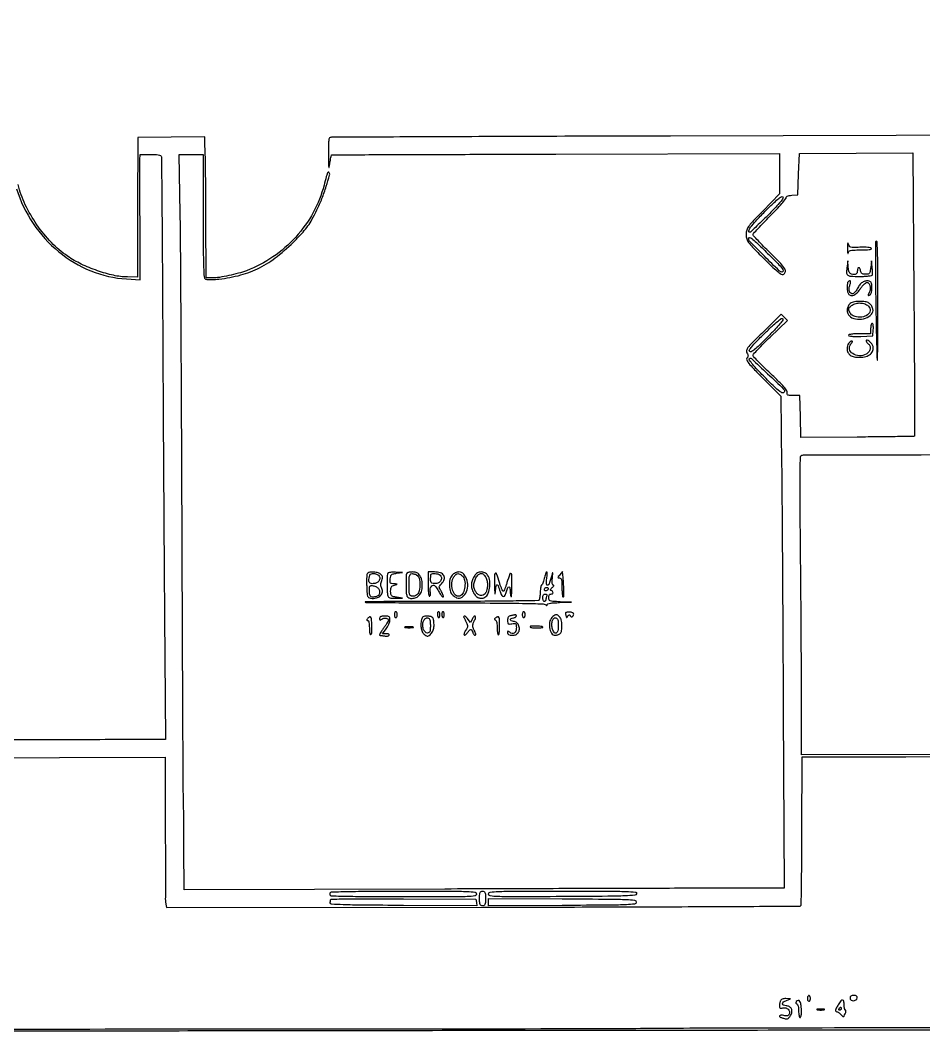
# Model space of a CAD drawing. Extents: x 169 to 2908, y 294 to 2057.
# Drawn here: x 664 to 1278, y 294 to 989 of the extents above; entities that cross this region are included whole.
import ezdxf

# ---------------------------------------------------------------- set-up
doc = ezdxf.new("R2010")
doc.units = 0

msp = doc.modelspace()

# ---------------------------------------------------------------- linework, layer by layer
for points in [[(2071.506825, 305.439341, -0.000001), (1934.444724, 305.133768, -0.000138)], [(1604.5, 304.569288, 0.000077), (1422.017777, 304.296099, 0.000111), (1260.2875, 303.993235, 0.000059), (1123.297317, 303.690321, 0.001731), (1088.5, 303.488821, -0.002112), (1038.744617, 303.238644, -0.000023), (700.1838, 302.982319, -0.000004), (342.98374, 302.731113, -0.013624)], [(1988.905222, 490.963323, 0.000012), (1874.026711, 490.794518, 0.000021), (1738.015911, 490.58562, 0.000015), (1585.25, 490.339917), (1195, 489.700542), (1194.983701, 526.100271, 0.001103), (1194.93485, 544.503369, 0.000386), (1194.785781, 570.966978, 0.000383), (1194.576977, 600.083506, 0.000448), (1194.332818, 627.723486, -0.000646), (1194.027938, 663.861437, -0.004702), (1194.067155, 681.210191, -0.0029), (1194.260479, 692.278592, -0.316318), (1195.099117, 693.41447, -0.080172), (1196.280534, 693.607664, -0.000004), (1324.530678, 693.874949, -0.000166), (1465.990594, 694.12187, -0.0001)], [(661.07044, 874.507367, 0.072934), (672.278616, 851.016422, 0.073506), (689.73516, 831.803663, 0.07508), (711.638184, 818.774532, 0.081556), (735.796805, 813.270678), (745.093609, 812.700567), (744.997262, 851.600284, -0.000141), (744.963944, 866.777044, -0.000204), (744.943771, 880.174771, -0.000102), (744.933593, 891.55586, -0.003475), (744.950458, 894.25), (745, 898), (752.031385, 898, -0.011245), (755.19457, 897.928849, -0.030486), (757.424631, 897.691723, -0.041517), (758.905243, 897.313862, -0.238418), (759.451829, 896.75, -0.073423), (759.614275, 895.711457, -0.000037), (759.897713, 862.379688, -0.000516), (760.17206, 825.298762, -0.000314), (760.423395, 781.5, 0.000163), (760.693938, 731.732097, 0.000119), (761.026019, 676.385937, 0.00012), (761.36608, 623.888076, 0.000264), (761.656892, 583.75), (762.307882, 500), (758.403941, 500.015245, 0.001272), (755.26906, 500.019512, 0.000002), (695.034671, 499.948095, 0.000015), (627.548925, 499.865837, 0.000009), (548.160895, 499.765245)], [(1618.627097, 1718.007453, 0.000004), (1564.009911, 1717.847718, 0.000021)], [(1474.488253, 488.488147, -0.000004), (1562.111462, 488.759446, -0.000246)], [(1336, 911.138941), (1105.75, 910.490676, 0.000157), (1017.375176, 910.21408, 0.00026), (942.76875, 909.918329, 0.000009), (875.297287, 909.614526, 0.074582), (874.25, 909.45259, 0.271585), (873.645251, 908.787774, 0.027747), (873.309286, 906.598362, 0.021071), (873.122704, 903.187311, 0.005718), (873.116903, 897.781385, 0.001128), (873.205181, 890.786085, 0.039418), (873.358419, 889.154956, 0.825731), (873.610512, 889.150453, 0.010954), (874.135313, 891.935076, -0.003366), (874.49828, 894.035653, -0.005207), (874.842875, 895.844473, -0.00184), (875.160919, 897.394739, -0.145865), (875.278091, 897.611424, -0.197946), (875.517606, 897.711157, -0.000003), (920.169124, 897.876895, -0.000247), (969.366641, 898.034904, -0.000148), (1027.759822, 898.176348), (1180.000281, 898.5), (1180.00014, 884.777173), (1180, 871.054347), (1168.666667, 859.476706, 0.00332), (1161.527131, 852.085731, 0.036003), (1158.89062, 848.887885, 0.087252), (1157.729924, 846.444289, 0.067448), (1157.333333, 843.517669, 0.068596), (1157.738075, 840.58137, 0.089331), (1158.921469, 838.144914, 0.035952), (1161.62121, 834.953993, 0.003156), (1169.074438, 827.425756, 0.005272), (1174.636012, 821.994442, 0.017502), (1178.452254, 818.592912, 0.019355), (1181.194276, 816.489758, 0.250554), (1182.430453, 816.334939, 0.227924), (1183.905467, 817.898714, 0.216082), (1183.647819, 820.079201, 0.056856), (1180.835225, 823.72703, 0.006633), (1173.55669, 831.030568, -0.004606), (1169.127249, 835.439332, -0.007143), (1165.394778, 839.333183, -0.002801), (1162.279289, 842.715522, -0.186817), (1162, 843.436928, -0.184372), (1162.27655, 844.16141, -0.002741), (1165.378242, 847.594133, -0.007029), (1169.092538, 851.546769, -0.004534), (1173.500398, 856.025283, 0.006695), (1177.876402, 860.510037, 0.010603), (1181.490973, 864.480353, 0.004816), (1184.416615, 867.90004, 0.27049), (1184.552863, 868.695066, -0.281849), (1184.655306, 869.225357, -0.112971), (1185.288087, 869.663423, -0.05743), (1186.495897, 869.992251, -0.019642), (1188.302465, 870.195066), (1192.5, 870.5), (1193, 884.5), (1193.5, 898.5), (1232.096951, 898.761601), (1270.693903, 899.023203), (1271.422696, 802.920679, -0.000396), (1271.673126, 766.042557, -0.000657), (1271.818861, 734.929727, -0.000024), (1271.912241, 706.81312, -0.199763), (1271.747931, 706.414597, -0.194351), (1271.354527, 706.247582, -0.000148), (1260.176401, 706.054526, -0.001604), (1247.682743, 705.882527, -0.000977), (1232.922186, 705.75552), (1194.5, 705.5), (1194.222543, 719.75), (1193.945087, 734), (1189.355912, 734, -0.01099), (1186.757784, 734.057113, -0.096885), (1185.646591, 734.325657, -0.249128), (1185.213123, 734.893272, -0.1053), (1185.258524, 735.880596, 0.219882), (1185.008184, 737.279367, 0.02663), (1183.034092, 739.80612, 0.019597), (1179.637809, 743.410678, 0.005049), (1173.875155, 748.952343, -0.00486), (1169.322816, 753.326792, -0.007514), (1165.484604, 757.202205, -0.003069), (1162.290718, 760.566572, -0.187791), (1161.987327, 761.321747, -0.190085), (1162.277132, 762.080311, -0.003124), (1165.414648, 765.469431, -0.007616), (1169.190002, 769.375779, -0.004924), (1173.672597, 773.786953), (1185.370539, 785.073906), (1183.249299, 787.195145), (1181.12806, 789.316385), (1168.81403, 777.204621, 0.002759), (1161.312502, 769.74443, 0.031137), (1158.546728, 766.593478, 0.098614), (1157.568148, 764.62598, 0.207022), (1157.807411, 762.968068, -0.032957), (1158.410274, 761.826055, -0.099991), (1158.601479, 760.973024, -0.120129), (1158.431469, 760.205294, -0.058989), (1157.883855, 759.360054, 0.298661), (1157.73816, 758.067778, 0.051214), (1159.139625, 755.883819, 0.023909), (1162.219286, 752.377252, 0.00359), (1168.7791, 745.688414), (1180.905313, 733.5), (1181.450268, 686.5, -0.001019), (1181.695605, 660.827675, -0.000241), (1181.997074, 617.982813, -0.000248), (1182.295431, 568.734768, -0.000244), (1182.546478, 519.25), (1183.097734, 399), (1156.298867, 398.995467, 0.000643), (1138.357716, 398.969349, 0.00004), (1085.30498, 398.819605, 0.000059), (1022.095905, 398.628622, 0.000044), (952.25, 398.403153), (775, 397.815373), (774.877455, 426.157687, 0.00068), (774.812232, 437.631939, 0.000764), (774.717598, 448.67132, 0.0007), (774.60953, 458.068975, 0.004113), (774.505347, 463, -0.006067), (774.392858, 469.53246, -0.000052), (774.142369, 519.821875, -0.000183), (773.8818, 577.57758, -0.000118), (773.620127, 644.5, 0.000257), (773.330349, 713.689359, 0.000312), (772.985079, 778.504688, 0.000262), (772.631872, 833.039643, 0.002185), (772.350887, 857.75), (771.717304, 898), (779.858652, 898), (788, 898), (788, 856.04969, 0.000982), (788.046942, 832.15627, 0.007948), (788.264217, 821.197605, 0.009493), (788.621737, 814.668771, 0.251856), (789.529653, 813.243343, 0.11339), (790.528579, 812.951345, 0.013535), (792.845796, 812.87832, 0.015582), (795.644112, 812.953125, 0.012213), (798.670627, 813.202805, 0.039537), (813.483822, 815.98673, 0.05144), (826.357418, 820.944282, 0.049158), (838.383087, 828.62892, 0.031994), (850.666818, 839.640014, 0.010092), (855.898221, 845.190363, 0.029109), (859.210677, 849.3081, 0.029856), (861.976875, 853.724726, 0.011076), (865.34991, 860.240305, 0.020034), (868.748773, 867.944574, 0.017363), (871.700245, 876.269744, 0.009611), (873.963625, 883.945245, 0.269487), (873.450366, 885.882968, 0.418136), (872.914189, 885.879382, 0.105164), (872.396009, 885.057383, 0.023655), (871.703681, 882.862938, 0.001906), (870.17852, 877, -0.063094), (862.837718, 858.443785, -0.058579), (850.952733, 841.787329, -0.058239), (835.453511, 828.257202, -0.0609), (817.474356, 818.904521, -0.022761), (811.900697, 817.103696, -0.014898), (805.336239, 815.516731, -0.014891), (798.996559, 814.378639, -0.035956), (794.25, 814.017364), (790, 814), (789.828956, 854.25, 0.000415), (789.749854, 869.821656, 0.000643), (789.653111, 883.264063, 0.000185), (789.549545, 894.961651, 0.021052), (789.470525, 896.5, -0.010597), (789.389274, 897.622978, -0.002179), (789.296597, 899.607078, -0.002292), (789.209521, 901.913533, -0.002154), (789.141569, 904.268774), (789, 910.037549), (766.25, 909.768774), (743.5, 909.5), (743.394404, 862), (743.288808, 814.5), (736.394404, 814.624707, -0.050486), (727.015794, 815.745804, -0.028771), (716.024721, 818.875264, -0.028226), (705.068053, 823.39636, -0.037569), (695.738476, 828.773968, -0.051775), (684.761294, 838.047129, -0.04017), (674.852309, 850.161443, -0.040008), (666.965095, 863.768234, -0.049977), (662.02284, 877.5, -0.008281)], [(1984.413359, 489.705422, 0.000005), (2072.00811, 490.006244, 0.198017)], [(325.530611, 1082.5, 0.000045), (327.318343, 762.605952, 0.000293)], [(1116.514283, 1208, 0.00006), (1115.815024, 1385.383117, 0.000198)], [(798.451434, 1071.208272, 0.000023), (798.670551, 1051.450424, 0.127334)], [(799.054896, 1050.925535, 0.000026), (823.827047, 1050.995858, 0.000753)], [(1283.789579, 776.859406, -0.000046), (1283.70612, 805.774206, -0.000048), (1283.629343, 834.239951, -0.000046), (1283.567708, 858.818666, -0.000216)], [(526.683519, 301.662909, -0.000022), (690.446875, 301.949397, -0.000114), (876.07368, 302.223723, -0.000072), (1093, 302.463755, 0.00007), (1323.560409, 302.718142, 0.000073), (1551.178408, 303.034354, 0.00007)], [(546.025546, 487.348876), (762, 487.99447), (762.178281, 441.247235, -0.000269), (762.237453, 423.184403, -0.000421), (762.266917, 407.6445, -0.000106), (762.278377, 394.052444, -0.016), (762.229668, 392.5, 0.023998), (762.215337, 391.568001, 0.012497), (762.282274, 390.407246, 0.012399), (762.410627, 389.216664, 0.018482), (762.586943, 388.184243), (763.071112, 385.868485), (978.566416, 386.079666, 0.000361), (1061.233284, 386.220388, 0.0006), (1130.910874, 386.472974, 0.000017), (1193.964393, 386.779402, 0.258627), (1194.575422, 387.122036, 0.135505), (1194.787308, 387.847389, 0.000185), (1194.998572, 402.449706, 0.001549), (1195.178809, 418.835405, 0.000952), (1195.294563, 438.134138), (1195.5, 488.315051), (1266, 488.407525), (1336.5, 488.5)]]:
    msp.add_lwpolyline(points, format="xyb")
for points in [[(1171.958416, 856.501784, -0.003108), (1167.519014, 852.092789, -0.004931), (1163.657009, 848.378649, -0.001368), (1160.266988, 845.199646, -0.189871), (1159.7602, 845, -0.507665), (1159.063319, 845.953237, -0.080839), (1160.301462, 848.393263, -0.030439), (1163.809729, 852.628768, -0.007534), (1170.07409, 859.119045, -0.00495), (1175.490917, 864.45782, -0.020284), (1178.935358, 867.525947, -0.02768), (1181.267963, 869.233018, -0.35425), (1182.272306, 869.127694, -0.355412), (1182.376455, 868.114404, -0.026106), (1180.602675, 865.695629, -0.019628), (1177.444989, 862.125722, -0.004792)], [(1171.922023, 830.681422, -0.003805), (1178.868297, 823.793754, -0.030489), (1181.841795, 820.410766, -0.14457), (1182.480537, 818.778278, -0.439575), (1181.76633, 818, -0.196733), (1179.791357, 818.808373, -0.002371), (1169.751599, 828.775188, -0.002376), (1159.808152, 838.835604, -0.196159), (1159, 840.816279, -0.450069), (1159.679234, 841.418017, -0.136909), (1161.122804, 840.819606, -0.024931), (1164.288625, 838.071119, -0.002187)], [(1226.235862, 834, 0.007209), (1226.277626, 832.016647, 0.027034), (1226.388944, 830.776563, 0.346714), (1226.54443, 830.628861, 0.385781), (1226.705733, 830.75, -0.115629), (1227.263711, 831.997747, -0.16626), (1228.260648, 832.666034, -0.059789), (1230.22195, 832.945625, -0.005541), (1235.128568, 833, 0.008068), (1238.711969, 833.057828, 0.028448), (1241.005811, 833.262875, 0.053536), (1242.287645, 833.594285, 0.472124), (1242.452304, 834.077174, 0.209291), (1241.815101, 834.51742, 0.023885), (1240.045037, 834.774461, 0.023435), (1237.664548, 834.892591, 0.012155), (1234.688099, 834.828329, -0.006157), (1230.197473, 834.677467, -0.073422), (1228.477738, 834.894105, -0.18101), (1227.543039, 835.575656, -0.077983), (1226.894492, 837.001155, 0.092943), (1226.606086, 837.588164, 0.642214), (1226.378729, 837.538991, 0.049641), (1226.249255, 836.435856, 0.006068)], [(1245.463171, 798.797917, 0.001066), (1245.729587, 783.3507, 0.001746), (1246.028804, 770.268724, 0.000177), (1246.341045, 758.583109, 0.191887), (1246.535416, 758.13125, 0.663737), (1246.72582, 758.208749, 0.000188), (1246.863529, 769.748971, 0.001818), (1246.966665, 782.77124, 0.001071), (1247, 798.333333, 0.00153), (1246.94292, 816.984732, 0.00506), (1246.743408, 829.268337, 0.001637), (1246.470494, 838.474835, 0.404607), (1245.927755, 839, 0.408764), (1245.38687, 838.469105, 0.001771), (1245.251716, 829.518337, 0.005172), (1245.237095, 817.44413, 0.001495)], [(1225.977911, 822, 0.028576), (1225.598417, 817.700304, 0.232421), (1226.391224, 815.952459, 0.160928), (1228.463976, 815.150643, 0.012497), (1234.489991, 815, 0.010307), (1237.911171, 815.070534, 0.020062), (1240.632746, 815.292415, 0.017268), (1242.676427, 815.613838, 0.270984), (1243.187214, 816.061642, 0.075787), (1243.298398, 816.707543, 0.011078), (1243.294433, 818.041757, 0.012309), (1243.215353, 819.63022, 0.01028), (1243.055275, 821.311642), (1242.569455, 825.5), (1242.034727, 821, -0.014431), (1241.632257, 818.284375, -0.123076), (1241.133189, 817.169561, -0.186249), (1240.257016, 816.648297, -0.042127), (1238.5, 816.5, -0.034859), (1236.983449, 816.605859, -0.114571), (1236.052922, 816.964129, -0.142929), (1235.492064, 817.642036, -0.066642), (1235.180449, 818.75, 0.066903), (1234.730189, 820.347748, 0.261134), (1233.943659, 820.947716, 0.359086), (1233.245361, 820.520826, 0.083341), (1233, 819.059017, -0.086854), (1232.732877, 817.532843, -0.163235), (1231.963904, 816.562549, -0.151055), (1230.715518, 816.207385, -0.071286), (1229.04611, 816.485365, -0.107491), (1228.121102, 817.016822, -0.099984), (1227.471515, 817.896902, -0.067339), (1227.047463, 819.25781, -0.023467), (1226.79986, 821.299913), (1226.489602, 825.5)], [(1226.666667, 811.333333, 0.169933), (1226.161306, 810.283806, 0.026106), (1226.020572, 807.937073, 0.030011), (1226.1507, 805.451535, 0.06361), (1226.606989, 803.581787, 0.201118), (1227.9596, 802.168171, 0.183917), (1229.981362, 802.073606, 0.110256), (1232.40742, 803.516845, 0.055833), (1234.717256, 806.242728, -0.021804), (1235.931503, 807.89067, -0.025709), (1237.22345, 809.334246, -0.025907), (1238.420213, 810.421657, -0.124514), (1239.247625, 810.809172, -0.260958), (1240.62166, 810.353408, -0.123258), (1241.53766, 808.655397, -0.091373), (1241.699424, 806.251536, -0.094366), (1240.987926, 803.977439, 0.011974), (1240.393981, 802.800759, 0.134981), (1240.303719, 802.290746, 0.402257), (1240.529795, 802.095355, 0.066552), (1241.152894, 802.212019, 0.258357), (1242.376484, 803.532995, 0.049712), (1242.855722, 806.881703, 0.049805), (1242.664649, 810.246565, 0.268201), (1241.555709, 811.616996, 0.11028), (1239.260865, 811.95617, 0.104152), (1236.987146, 811.301143, 0.091582), (1234.946084, 809.681777, 0.065829), (1233.333236, 807.251839, -0.02993), (1232.509034, 805.793282, -0.034292), (1231.549548, 804.51196, -0.03665), (1230.598814, 803.559655, -0.133446), (1229.835438, 803.19313, -0.220436), (1228.494217, 803.537922, -0.148286), (1227.598742, 804.872994, -0.099236), (1227.389515, 806.988937, -0.06611), (1227.949783, 809.367918, 0.041104), (1228.404925, 810.943838, 0.196827), (1228.232075, 811.844112, 0.377197), (1227.623348, 812.013258, 0.083956)], [(1227.654988, 796.171259, 0.10039), (1226.389667, 794.038458, 0.10062), (1226.0567, 791.582987, 0.105037), (1226.70767, 789.276598, 0.119409), (1228.222506, 787.556704, 0.137786), (1232.94871, 785.899928, 0.099903), (1238.503069, 786.659035, 0.121701), (1242.580578, 789.314113, 0.252031), (1243.520588, 792.881828, 0.083349), (1242.494524, 795.292086, 0.122516), (1240.830539, 796.867922, 0.094081), (1238.273728, 797.734478, 0.034804), (1234.463858, 798, 0.019857), (1231.963741, 797.900669, 0.045775), (1230.111612, 797.581014, 0.06134), (1228.719729, 797.017127, 0.082131)], [(1239.834392, 795.403443, -0.203841), (1241.57939, 792.605302, -0.23144), (1240.654123, 789.608123, -0.148873), (1237.071434, 787.552436, -0.10306), (1232.368923, 787.458612, -0.041241), (1230.747088, 787.903771, -0.064191), (1229.461974, 788.570405, -0.070615), (1228.474478, 789.486167, -0.063723), (1227.739943, 790.671419, -0.035032), (1227.187521, 792.150301, -0.136335), (1227.171595, 793.118027, -0.129377), (1227.658009, 793.983823, -0.030246), (1228.896745, 795.117473, -0.092786), (1231.315187, 796.424938, -0.071228), (1234.28188, 796.929171, -0.07075), (1237.291303, 796.581171, -0.088888)], [(1172.066667, 773.933333, -0.004406), (1166.318042, 768.231149, -0.022626), (1162.964524, 765.246377, -0.039408), (1160.798689, 763.754243, -0.340752), (1159.709968, 763.899164, -0.340269), (1159.572202, 764.989562, -0.039306), (1161.077886, 767.149142, -0.02262), (1164.081109, 770.487117, -0.004416), (1169.809134, 776.199999, -0.005406), (1175.061232, 781.236345, -0.017896), (1178.669356, 784.38709, -0.01892), (1181.239238, 786.317333, -0.362698), (1182.165832, 786.234168, -0.364193), (1182.246362, 785.309527, -0.018946), (1180.303243, 782.751024, -0.017903), (1177.132996, 779.159864, -0.005403)], [(1242, 779.5), (1242, 776), (1234.5, 776, 0.01106), (1231.425291, 775.931977, 0.023406), (1229.052118, 775.715319, 0.022888), (1227.348632, 775.39897, 0.348517), (1227, 774.959558, 0.361389), (1227.369162, 774.515508, 0.023254), (1229.162542, 774.267975, 0.022388), (1231.737506, 774.149722, 0.009079), (1235.25, 774.209558), (1243.5, 774.5), (1243.807498, 778.75, 0.02062), (1243.860701, 780.466103, 0.041131), (1243.735355, 781.817964, 0.056128), (1243.46685, 782.728327, 0.301641), (1243.057498, 783, 0.26963), (1242.65021, 782.763147, 0.056036), (1242.31064, 781.971875, 0.044784), (1242.076792, 780.841006, 0.028609)], [(1239, 771.157628, 0.117408), (1239.104343, 770.719394, 0.036578), (1239.454801, 770.135556, 0.034293), (1239.955745, 769.518983, 0.031815), (1240.548257, 768.95995, -0.140849), (1241.612196, 767.39882, -0.13825), (1241.695085, 765.498844, -0.11902), (1240.743356, 763.616312, -0.089182), (1238.942151, 762.136079, -0.138189), (1234.324734, 761.028798, -0.136284), (1229.780629, 762.48529, -0.194498), (1227.609175, 765.621992, -0.243892), (1228.496324, 768.995938, 0.024805), (1229.126797, 769.766149, 0.057956), (1229.496687, 770.411307, 0.132888), (1229.554989, 770.823318, 0.378442), (1229.354988, 771, 0.155216), (1228.108806, 770.603595, 0.092258), (1227.013506, 769.475955, 0.078412), (1226.258528, 767.831287, 0.068569), (1226, 765.954988, 0.108516), (1226.569235, 763.363066, 0.134741), (1228.154189, 761.482267, 0.10394), (1230.841165, 760.360302, 0.047138), (1234.654427, 760, 0.065449), (1238.744732, 760.537716, 0.107959), (1241.829824, 762.13018, 0.138488), (1243.49122, 764.538024, 0.144661), (1243.610496, 767.415772, 0.102838), (1242.751271, 769.190602, 0.058368), (1241.078856, 770.906998, 0.105722), (1239.632558, 771.643687, 0.492725)], [(1183.283822, 736.297245, -0.393977), (1182.169663, 735.753839, -0.091482), (1180.142109, 736.807554, -0.028389), (1176.523411, 739.97181, -0.003549), (1169.124719, 747.325688, -0.007376), (1165.020241, 751.587572, -0.013924), (1161.858966, 755.163066, -0.008393), (1159.488241, 758.098583, -0.313765), (1159.444008, 758.909402, -0.471975), (1160.939571, 759.112947, -0.003072), (1171.95097, 748.796379, -0.003213), (1182.835222, 738.338954, -0.299877)], [(1019.895683, 609.5, -0.012335), (1019.415752, 607.774902, -0.019323), (1018.909982, 606.320425, -0.014165), (1018.428879, 605.187635, -0.291083), (1018.131285, 604.995062, 0.338925), (1017.870297, 604.791934, 0.015934), (1017.606542, 603.634264, 0.020749), (1017.379891, 602.141186, 0.012775), (1017.231411, 600.369494, -0.00972), (1017.089036, 598.53614, -0.012309), (1016.88297, 596.849309, -0.010404), (1016.647899, 595.454662, -0.091702), (1016.422394, 594.874431, -0.255758), (1015.78854, 594.5145, -0.00025), (998.736783, 594.255984, -0.00229), (979.552987, 594.062628, -0.001375), (956.774316, 594, 0.000758), (934.141956, 593.965676, 0.001281), (915.170001, 593.859538, 0.000093), (898.225183, 593.718171, 0.665099), (898.144836, 593.521831, 0.196497), (898.613478, 593.325155, 0.000085), (916.222247, 593.164437, 0.001221), (935.824085, 593.036734, 0.000741), (959.013489, 592.976641, -0.001064), (986.537125, 592.887523, -0.003295), (1005.1166, 592.665367, -0.001049), (1019.254541, 592.373446, -0.169079), (1020.701987, 591.832366, 0.025818), (1021.321423, 591.37011, 0.157348), (1021.700831, 591.262102, 0.308968), (1021.923023, 591.425515, 0.084535), (1022, 591.877555, -0.337837), (1022.385944, 592.38356, -0.027134), (1024.13233, 592.761903, -0.024184), (1026.696279, 593.046982, -0.009497), (1030.25, 593.201244), (1038.5, 593.402488), (1030.75, 593.743308, -0.005196), (1025.828589, 594.011008, -0.070572), (1024.072928, 594.377227, -0.210367), (1023.282371, 595.130485, -0.099039), (1023, 596.542064, -0.048699), (1023.099595, 597.562191, -0.088553), (1023.402567, 598.340344, -0.117486), (1023.883018, 598.824232, -0.139663), (1024.5, 599, 0.121377), (1025.513269, 599.249653, 0.250511), (1025.958653, 599.905257, 0.220763), (1025.682647, 600.714371, 0.103599), (1024.75, 601.353845, -0.133491), (1024.317047, 601.689852, -0.246232), (1024.24679, 602.118279, -0.117603), (1024.594055, 602.679067, -0.026098), (1025.44113, 603.437179, 0.027624), (1026.109629, 604.039153, 0.081464), (1026.467778, 604.540921, 0.242818), (1026.461882, 604.849972, 0.275495), (1026.21026, 605, -0.279656), (1025.72092, 605.296914, -0.083286), (1025.439503, 606.163938, -0.046247), (1025.359386, 607.612978, -0.015122), (1025.50372, 609.75, 0.000725), (1025.825278, 613.081263, 0.140537), (1025.763769, 613.410913, 0.672944), (1025.635272, 613.400924, 0.001622), (1024.878622, 611, 0.000627), (1024.43451, 609.568356, 0.000662), (1024.001889, 608.160938, 0.000632), (1023.632036, 606.946541, 0.003), (1023.425417, 606.25, -0.069806), (1023.211037, 605.772194, -0.068057), (1022.871948, 605.367188, -0.073387), (1022.464582, 605.093643, -0.111667), (1022.050515, 605, -0.324637), (1021.665811, 605.279204, -0.056943), (1021.475949, 606.209049, -0.039065), (1021.462408, 607.62474, -0.016924), (1021.655054, 609.5, 0.012744), (1021.846908, 611.22554, 0.021577), (1021.908092, 612.678125, 0.017527), (1021.867659, 613.797602, 0.393524), (1021.650322, 614, 0.293935), (1021.356949, 613.811224, 0.01387), (1020.878517, 612.678125, 0.019112), (1020.374906, 611.224769, 0.012169)], [(899.421649, 612.656415, 0.078282), (899.23321, 611.773024, 0.007235), (899.144753, 609.531874, 0.009185), (899.126964, 606.841003, 0.007079), (899.203033, 603.906415, 0.006403), (899.442248, 599.386973, 0.06611), (899.808112, 597.560686, 0.172732), (900.535841, 596.64558, 0.104443), (901.851713, 596.16712, 0.090253), (905.75419, 596.320976, 0.14274), (908.667165, 597.923659, 0.177352), (909.881184, 600.548624, 0.149178), (909.226791, 603.559231, -0.079565), (908.888375, 604.482284, -0.056781), (908.80117, 605.58142, -0.048784), (908.967062, 606.83321, -0.032931), (909.386301, 608.212471, 0.0252), (909.919238, 609.873139, 0.112319), (909.956295, 610.889498, 0.140722), (909.548327, 611.698915, 0.048275), (908.558608, 612.580803, 0.101102), (906.326656, 613.604024, 0.05507), (903.321092, 613.961263, 0.056904), (900.600728, 613.673444, 0.25143)], [(906.418213, 612.393011, -0.188456), (907.735101, 611.193109, -0.154014), (908.028904, 609.296381, -0.140565), (907.177114, 607.445187, -0.154806), (905.502236, 606.411205, -0.047443), (902.991982, 606.029017, -0.174974), (901.478638, 606.480891, -0.205529), (900.74875, 607.73011, -0.067375), (900.773097, 609.907372, -0.07797), (901.363856, 611.808017, -0.176562), (902.435501, 612.835359, -0.147074), (904.071414, 613.037131, -0.049308)], [(913.610322, 613.178505, 0.134091), (913.171124, 611.690346, 0.005191), (913.113214, 605.904342, 0.007982), (913.204863, 600.294453, 0.064051), (913.616073, 597.75, 0.12777), (914.124592, 596.906099, 0.119176), (914.992091, 596.389528, 0.066322), (916.424561, 596.14747, 0.016312), (918.817388, 596.141905), (923.5, 596.283811), (919.5, 596.891905, -0.019022), (917.088494, 597.352953, -0.14252), (916.083445, 597.915241, -0.167204), (915.618984, 598.886051, -0.028732), (915.5, 600.954915, -0.029237), (915.607085, 602.784703, -0.106713), (915.981222, 603.878656, -0.133243), (916.720738, 604.586779, -0.056933), (918, 605.105235, 0.001511), (919.772235, 605.603978, 0.443241), (919.832438, 605.725794, 0.297116), (919.693559, 605.824471, 0.00118), (917.686642, 605.90032, -0.033543), (916.085366, 606.06499, -0.192347), (915.371675, 606.502154, -0.163115), (915.0903, 607.357611, -0.022631), (915.186642, 609.25, -0.036681), (915.504907, 611.110218, -0.150694), (916.087949, 612.078666, -0.123908), (917.183864, 612.653652, -0.021442), (919.5, 613.108095), (923.5, 613.716189), (918.809017, 613.858095, 0.016615), (916.975126, 613.85262, 0.023448), (915.34687, 613.717001, 0.020975), (914.05442, 613.492575, 0.203582)], [(926.666667, 613.333333, 0.192075), (926.107601, 612.03236, 0.005638), (926.015942, 605.948495, 0.009178), (926.10143, 600.080088, 0.083565), (926.606989, 597.581787, 0.220921), (927.880778, 596.347792, 0.102148), (930.219222, 596.039489, 0.085927), (932.864437, 596.697869, 0.101699), (934.961045, 598.188561, 0.120205), (936.419506, 600.791284, 0.060008), (936.993335, 604.546723, 0.058815), (936.657512, 608.453803, 0.09448), (935.38499, 611.535183, 0.05302), (934.452673, 612.674097, 0.076973), (933.401209, 613.433078, 0.073687), (932.134102, 613.859291, 0.044372), (930.551657, 614, 0.019069), (929.270604, 613.951126, 0.023424), (928.082882, 613.804167, 0.022803), (927.115763, 613.592422, 0.13182)], [(932.369844, 612.411572, -0.228622), (934.782717, 609.846687, -0.086476), (935.45164, 604.840293, -0.087188), (934.38749, 599.935092, -0.236109), (931.783709, 597.65369, -0.086099), (929.761458, 597.483414, -0.255708), (928.642722, 598.229977, -0.108966), (928.111696, 600.190028, -0.011875), (928, 604.89235, -0.012281), (928.128351, 610.117344, -0.119902), (928.750819, 612.220267, -0.282048), (930.033079, 612.911696, -0.077939)], [(941, 605.440983, 0.007834), (941.058719, 601.693761, 0.02485), (941.261611, 599.195259, 0.03912), (941.578223, 597.701882, 0.494594), (942.040677, 597.52514, 0.132015), (942.396514, 597.903516, 0.074464), (942.610171, 598.500778, 0.065701), (942.655816, 599.216651, 0.06002), (942.518002, 599.94328, -0.084323), (942.275066, 601.678711, -0.09003), (942.630164, 603.355057, -0.109343), (943.466079, 604.560954, -0.188909), (944.586665, 605, -0.182864), (945.245492, 604.750712, -0.035241), (946.155566, 603.825, -0.033338), (947.11812, 602.531581, -0.02535), (948, 601, 0.01995), (948.860261, 599.467961, 0.027695), (949.758003, 598.175, 0.026951), (950.583261, 597.22678, 0.202901), (951.1191, 597, 0.414462), (951.37858, 597.2597, 0.069016), (951.270472, 598.034356, 0.042652), (950.840886, 599.1697, 0.02152), (950.119987, 600.521211, -0.010464), (948.817589, 602.838062, -0.118863), (948.554901, 603.847552, -0.173968), (948.843888, 604.700894, -0.028602), (950.021211, 606.021211, 0.106519), (951.909353, 608.946587, 0.227621), (951.682022, 611.562245, 0.186663), (949.363517, 613.389331, 0.074721), (945.3, 614), (941, 614)], [(948.418213, 612.393011, -0.188456), (949.735101, 611.193109, -0.154014), (950.028904, 609.296381, -0.140565), (949.177114, 607.445187, -0.154806), (947.502236, 606.411205, -0.049211), (945.175292, 606.065325, -0.140363), (943.596179, 606.434543, -0.191329), (942.74257, 607.481285, -0.104131), (942.576942, 609.157112, -0.000048), (942.681213, 610.109087, -0.000053), (942.782498, 611.032089, -0.000049), (942.869267, 611.821333, -0.000265), (942.916667, 612.25, -0.318557), (943.395142, 612.787418, -0.050187), (944.881311, 612.976092, -0.046534), (946.709718, 612.853384, -0.051645)], [(957.404988, 611.893568, 0.127854), (955.817926, 608.851752, 0.068726), (955.43791, 604.609051, 0.069779), (956.214652, 600.509175, 0.148291), (958.07546, 597.908193, 0.05373), (960.396876, 596.491303, 0.134025), (962.338125, 596.149715, 0.141418), (964.116665, 596.846216, 0.062594), (965.92742, 598.634859, 0.131993), (967.799271, 603.01272, 0.099205), (967.503829, 608.265555, 0.114452), (965.315751, 612.449436, 0.218643), (961.93938, 614, 0.066795), (960.793272, 613.846205, 0.04205), (959.522773, 613.381236, 0.041598), (958.327376, 612.699919, 0.058666)], [(964.171259, 611.345012, -0.163927), (965.82978, 608.381848, -0.076722), (965.972853, 603.934917, -0.078646), (964.783917, 599.768136, -0.194776), (962.505099, 597.64033, -0.297234), (959.689442, 598.244667, -0.123008), (957.605243, 601.747409, -0.093114), (957.080012, 606.67122, -0.133685), (958.556704, 610.777494, -0.052342), (959.902644, 612.325772, -0.163912), (961.141958, 612.887669, -0.160689), (962.484912, 612.590295, -0.049789)], [(972.660204, 611.604158, 0.044679), (971.113401, 608.709372, 0.074396), (970.422942, 606.037936, 0.079236), (970.564701, 603.402366, 0.057862), (971.509361, 600.621515, 0.054823), (972.968099, 598.256084, 0.09831), (974.688268, 596.769545, 0.113993), (976.657746, 596.182524, 0.092765), (978.848243, 596.451834, 0.202236), (981.307441, 598.550326, 0.074525), (982.756016, 602.973154, 0.070445), (982.891031, 607.957873, 0.125004), (981.443296, 611.777494, 0.123435), (979.514345, 613.449476, 0.122676), (977.020235, 614.018738, 0.122168), (974.542512, 613.352008, 0.121787)], [(980.460097, 609.749745, -0.065142), (981.184475, 607.087678, -0.050978), (981.285491, 604.092269, -0.052955), (980.794115, 601.296302, -0.097609), (979.74336, 599.25, -0.13548), (978.398814, 598.264528, -0.130506), (976.718634, 598.08979, -0.114098), (974.996126, 598.784044, -0.087583), (973.556704, 600.222506, -0.073198), (972.456092, 602.416979, -0.07906), (972.072834, 604.777609, -0.07201), (972.432645, 607.319548, -0.048253), (973.52568, 610.04966, -0.084828), (975.209006, 612.280128, -0.20226), (977.117144, 612.989463, -0.201548), (978.961917, 612.118749, -0.084264)], [(986.157104, 605.45, 0.001538), (986.25919, 600.501816, 0.041007), (986.398262, 599.190645, 0.840555), (986.586713, 599.193437, 0.009997), (986.907104, 601.5, -0.010034), (987.392648, 604.993651, -0.443338), (987.94563, 605.354397, -0.249506), (988.603305, 604.747104, -0.006059), (989.963328, 600.698214, 0.043242), (991.058171, 598.096861, 0.286324), (992.222046, 597.41763, 0.280427), (993.364685, 598.160169, 0.04213), (994.379703, 600.828347, -0.022062), (995.223936, 603.347052, -0.30239), (995.973383, 603.877538, -0.383849), (996.584226, 603.358483, -0.026261), (996.783857, 600.897296, 0.01628), (996.858916, 599.66796, 0.020625), (997.011824, 598.540348, 0.019143), (997.211226, 597.624188, 0.133996), (997.436037, 597.23063, 0.634322), (997.660814, 597.311447, 0.006819), (997.834336, 599.436914, 0.010981), (997.959825, 602.171352, 0.005975), (998, 605.533333, 0.00466), (997.938063, 612.179407, 0.310757), (997.308632, 613.058784, 0.423322), (996.494597, 612.661613, 0.00563), (994.635333, 606.75, -0.012118), (993.910674, 604.546239, -0.018858), (993.169672, 602.689062, -0.013643), (992.47989, 601.241321, -0.281846), (992.08579, 601, -0.280833), (991.690608, 601.240964, -0.013569), (990.993711, 602.689062, -0.018794), (990.243697, 604.546246, -0.012085), (989.508343, 606.75, 0.006035), (987.597877, 612.714812, 0.428347), (986.747984, 613.114258, 0.308899), (986.105948, 612.178907, 0.004975)], [(1030.595012, 612.118523, 0.00913), (1029.510796, 610.86757, 0.145615), (1029.291249, 610.357786, 0.39497), (1029.497304, 610.078043, 0.045935), (1030.345012, 610, -0.197179), (1031.175243, 609.659348, -0.136527), (1031.686347, 608.76812, -0.05374), (1031.939579, 606.996021, -0.008641), (1032, 603.5, 0.010829), (1032.053984, 601.007754, 0.017884), (1032.220313, 598.90884, 0.012138), (1032.452401, 597.251353, 0.366438), (1032.75, 596.998178, 0.40939), (1033.194211, 597.433002, 0.005233), (1033.230641, 601.738567, 0.012459), (1033.098617, 606.641399, 0.010216), (1032.720195, 611.868523), (1032.5, 614.237047)], [(905.4349, 604.024751, -0.136394), (907.148183, 602.763892, -0.129011), (908.010276, 600.772987, -0.149025), (907.728005, 598.824123, -0.193533), (906.418213, 597.606989, -0.045347), (903.77245, 596.858272, -0.188337), (902.172084, 597.161354, -0.202547), (901.271774, 598.445035, -0.053036), (901, 601, -0.024125), (901.130422, 603.70148, -0.222504), (901.711889, 604.684046, -0.220294), (902.843035, 604.872287, -0.023646)], [(1021.606989, 597.418213, 0.016969), (1021.374624, 596.745256, 0.015089), (1021.178303, 596.03135, 0.015326), (1021.040803, 595.378353, 0.04425), (1021, 594.918213, -0.108102), (1020.923365, 594.567896, -0.099646), (1020.70625, 594.269725, -0.095575), (1020.381772, 594.069795, -0.090658), (1020, 594, -0.226478), (1019.617064, 594.182831, -0.074992), (1019.29375, 594.734375, -0.057076), (1019.073116, 595.542644, -0.038131), (1019, 596.5, -0.046322), (1019.10025, 597.579785, -0.096836), (1019.410699, 598.361074, -0.129023), (1019.921201, 598.829905, -0.122163), (1020.606989, 599, -0.076855), (1021.262395, 598.898658, -0.176865), (1021.651801, 598.59835, -0.16701), (1021.769113, 598.103551, -0.067159)], [(1022.103799, 601.703799, -0.113251), (1021.214666, 601.146534, -0.251496), (1020.448742, 601.268926, -0.258096), (1020.141241, 601.967994, -0.116221), (1020.468963, 602.949781, -0.09291), (1020.801911, 603.315254, -0.096292), (1021.240657, 603.529717, -0.099247), (1021.716563, 603.560607, -0.105525), (1022.156231, 603.403444, -0.094625), (1022.531428, 603.059296, -0.169261), (1022.655459, 602.664644, -0.136091), (1022.515485, 602.214314, -0.053431)], [(908, 582.377555, 0.0357), (908.057808, 581.568944, 0.301897), (908.288976, 581.310181, 0.219129), (908.6873, 581.381087, 0.021283), (909.487265, 581.989431, -0.120202), (910.794511, 582.626502, -0.102129), (912.33344, 582.642903, -0.123935), (913.542184, 582.074574, -0.224847), (914, 581.107981, -0.132055), (913.843753, 580.526699, -0.00953), (912.973815, 579.089287, -0.012834), (911.844741, 577.399212, -0.009334), (910.506605, 575.576596, 0.016404), (909.2346, 573.791695, 0.033956), (908.386636, 572.305432, 0.051107), (908.008433, 571.264365, 0.469998), (908.256605, 570.92569, -0.01492), (908.883385, 570.869423, -0.005217), (909.780889, 570.752264, -0.005176), (910.766309, 570.602737, -0.006025), (911.699613, 570.439654, 0.045018), (912.586246, 570.355111, 0.051737), (913.432103, 570.438521, 0.059111), (914.117142, 570.665351, 0.145867), (914.50863, 571.013964, 0.268288), (914.51968, 571.390439, 0.155731), (914.18402, 571.713923, 0.079383), (913.479979, 571.931332, 0.035284), (912.508126, 572), (909.898217, 572), (912.449109, 575.344391, 0.03353), (913.425466, 576.819884, 0.028892), (914.250676, 578.486452, 0.029951), (914.821854, 580.090364, 0.070675), (915, 581.344391, 0.043618), (914.870798, 582.822634, 0.189045), (914.420509, 583.560314, 0.141884), (913.499197, 583.91468, 0.021329), (911.5, 584, 0.024508), (909.831769, 583.918181, 0.084213), (908.78931, 583.634111, 0.145844), (908.214137, 583.125852, 0.140268)], [(918, 585, 0.048028), (918.073693, 584.234582, 0.068025), (918.29375, 583.5875, 0.088204), (918.618118, 583.151477, 0.191087), (919, 583, 0.191087), (919.381882, 583.151477, 0.088204), (919.70625, 583.5875, 0.068025), (919.926307, 584.234582, 0.048028), (920, 585, 0.048028), (919.926307, 585.765418, 0.068025), (919.70625, 586.4125, 0.088204), (919.381882, 586.848523, 0.191087), (919, 587, 0.191087), (918.618118, 586.848523, 0.088204), (918.29375, 586.4125, 0.068025), (918.073693, 585.765418, 0.048028)], [(936.445373, 581.638373, 0.055086), (936.017933, 578.51119, 0.059609), (936.304252, 575.45115, 0.067069), (937.224759, 572.900227, 0.127465), (938.676698, 571.290182, 0.034173), (939.975239, 570.555102, 0.149972), (940.836537, 570.425756, 0.134521), (941.674686, 570.796137, 0.025471), (942.926698, 571.926698, 0.058575), (943.78928, 573.019095, 0.047627), (944.446727, 574.358897, 0.04575), (944.860557, 575.856709, 0.044562), (945, 577.418213, 0.027411), (944.810929, 580.864463, 0.125436), (944.111961, 582.726033, 0.175633), (942.750408, 583.686435, 0.06675), (940.412063, 584, 0.029961), (938.657649, 583.894777, 0.104679), (937.590326, 583.531091, 0.134219), (936.909666, 582.824839, 0.063636)], [(947.274953, 585, 0.037158), (947.390276, 584.234197, 0.053734), (947.612592, 583.5875, 0.068155), (947.900104, 583.143433, 0.218405), (948.212804, 583, 0.229038), (948.514329, 583.145768, 0.073935), (948.768761, 583.5875, 0.056318), (948.942471, 584.234087, 0.037503), (949, 585, 0.044935), (948.931059, 585.765567, 0.064806), (948.724506, 586.4125, 0.084737), (948.420523, 586.849711, 0.201195), (948.062149, 587, 0.210357), (947.715684, 586.847489, 0.091879), (947.444047, 586.4125, 0.067802), (947.286055, 585.765705, 0.044872)], [(950.274953, 585, 0.037158), (950.390276, 584.234197, 0.053734), (950.612592, 583.5875, 0.068155), (950.900104, 583.143433, 0.218405), (951.212804, 583, 0.229038), (951.514329, 583.145768, 0.073935), (951.768761, 583.5875, 0.056318), (951.942471, 584.234087, 0.037503), (952, 585, 0.044935), (951.931059, 585.765567, 0.064806), (951.724506, 586.4125, 0.084737), (951.420523, 586.849711, 0.201195), (951.062149, 587, 0.210357), (950.715684, 586.847489, 0.091879), (950.444047, 586.4125, 0.067802), (950.286055, 585.765705, 0.044872)], [(965.198754, 583.25, 0.002012), (965.416666, 582.807285, 0.000305), (965.856263, 581.924533, 0.000342), (966.376544, 580.883139, 0.000296), (966.923938, 579.790964, -0.031078), (967.597397, 578.211576, -0.10252), (967.75074, 577.095991, -0.099821), (967.449845, 575.994691, -0.028595), (966.561948, 574.4542, 0.028168), (965.952772, 573.399371, 0.040867), (965.548416, 572.403542, 0.04736), (965.375742, 571.590916, 0.233967), (965.529409, 571.163236, 0.27546), (965.904963, 571.075856, 0.079029), (966.460511, 571.355763, 0.05551), (967.101684, 571.93577, 0.033175), (967.731284, 572.75, -0.031325), (969.015217, 574.423186, -0.198421), (969.956036, 574.891536, -0.294433), (970.706366, 574.479147, -0.06002), (971.289749, 573, 0.049311), (971.572776, 572.234921, 0.058729), (971.98792, 571.5875, 0.068829), (972.46518, 571.146575, 0.153285), (972.932061, 571, 0.31071), (973.27622, 571.23672, 0.132602), (973.336089, 571.820949, 0.059431), (973.054102, 572.800594, 0.019567), (972.417004, 574.160497, -0.023619), (971.535173, 576.083183, -0.094366), (971.285687, 577.3489, -0.091587), (971.515094, 578.637183, -0.021524), (972.375145, 580.660497, 0.032782), (973.300606, 582.981397, 0.319986), (973.000398, 583.93334, 0.417574), (972.163475, 583.810954, 0.035782), (970.884481, 581.78415), (969.698594, 579.568301), (968.227325, 581.78415, 0.056894), (967.14059, 583.074883, 0.076789), (965.886259, 583.940495, 0.319929), (965.296927, 583.840239, 0.319333)], [(997.25, 584.294267, 0.066279), (996.179807, 583.936475, 0.126059), (995.493301, 583.351398, 0.110337), (995.117789, 582.449219, 0.043686), (995, 581.103642, 0.030955), (995.09722, 579.534793, 0.199949), (995.482087, 578.86022, 0.178752), (996.260819, 578.616029, 0.023961), (998, 578.786692, -0.024863), (999.782778, 578.95839, -0.197498), (1000.546519, 578.68506, -0.188986), (1000.916071, 577.945818, -0.022505), (1001, 576.082115, -0.078757), (1000.649387, 573.87001, -0.166206), (999.619161, 572.497176, -0.205302), (998.13763, 572.208193, -0.120677), (996.487265, 573.010569, 0.021283), (995.6873, 573.618913, 0.219129), (995.288976, 573.689819, 0.301897), (995.057808, 573.431056, 0.0357), (995, 572.622445, 0.291039), (995.714101, 571.499545, 0.09425), (997.710679, 570.989757, 0.078996), (1000.080644, 571.217066, 0.133819), (1001.8, 572.2, 0.153916), (1002.97649, 574.460034, 0.124035), (1002.777763, 577.204538, 0.129083), (1001.320649, 579.448883, 0.172257), (999.097053, 580.381266, -0.081265), (997.562215, 580.721349, -0.291505), (997.002721, 581.499643, -0.294212), (997.473329, 582.3287, -0.081888), (998.960389, 582.819551, 0.04219), (999.741015, 583.010367, 0.056499), (1000.400864, 583.318553, 0.069515), (1000.851992, 583.689847, 0.18801), (1001, 584.069551, 0.081661), (1000.943267, 584.414607, 0.108124), (1000.779688, 584.686677, 0.122797), (1000.535679, 584.84297, 0.126908), (1000.25, 584.863818, 0.001674), (999.825344, 584.785241, 0.000325), (999.059375, 584.640337, 0.000346), (998.166412, 584.470168, 0.00032)], [(1005, 585, 0.048028), (1005.073693, 584.234582, 0.068025), (1005.29375, 583.5875, 0.088204), (1005.618118, 583.151477, 0.191087), (1006, 583, 0.191087), (1006.381882, 583.151477, 0.088204), (1006.70625, 583.5875, 0.068025), (1006.926307, 584.234582, 0.048028), (1007, 585, 0.048028), (1006.926307, 585.765418, 0.068025), (1006.70625, 586.4125, 0.088204), (1006.381882, 586.848523, 0.191087), (1006, 587, 0.191087), (1005.618118, 586.848523, 0.088204), (1005.29375, 586.4125, 0.068025), (1005.073693, 585.765418, 0.048028)], [(1025.81107, 583.75, 0.165097), (1023.844151, 580.691556, 0.092283), (1023.574908, 576.226732, 0.105719), (1024.903171, 572.404704, 0.262189), (1027.397825, 571, 0.047339), (1028.329031, 571.088362, 0.037487), (1029.305611, 571.3525, 0.038687), (1030.181488, 571.739895, 0.073039), (1030.8, 572.2, 0.16333), (1031.784457, 574.17905, 0.042742), (1031.972632, 577.769353, 0.043106), (1031.541411, 581.369032, 0.146028), (1030.428571, 583.428571, 0.035237), (1029.135437, 584.551243, 0.144751), (1028.173463, 584.910046, 0.148647), (1027.185962, 584.683372, 0.037835)], [(1034.456967, 585.251546, -0.0132), (1034.665962, 584.660743, -0.01294), (1034.844982, 584.055829, -0.012928), (1034.974413, 583.517611, -0.046842), (1035.015313, 583.168213, 0.408787), (1035.123265, 583.063164, 0.164889), (1035.337743, 583.136912, 0.054103), (1035.682072, 583.468218, 0.020258), (1036.091444, 584, -0.028195), (1036.640545, 584.690353, -0.173837), (1037.032969, 584.90385, -0.275046), (1037.360363, 584.772024, -0.066607), (1037.661541, 584.243769, 0.178981), (1038.261813, 583.585525, 0.237779), (1039.059504, 583.577285, 0.169578), (1039.749201, 584.276876, 0.111032), (1040, 585.39235, 0.205805), (1039.780591, 585.902822, 0.090832), (1039.153007, 586.311975, 0.063787), (1038.182809, 586.579625, 0.035458), (1036.956967, 586.666667, 0.024076), (1035.530475, 586.597939, 0.105083), (1034.72902, 586.34502, 0.216987), (1034.403471, 585.896986, 0.142816)], [(900.020056, 582.524166, 0.025273), (899.499441, 581.828112, 0.125257), (899.336564, 581.371214, 0.29578), (899.4755, 581.1056, 0.129135), (899.877555, 581, -0.297496), (900.343543, 580.69582, -0.048997), (900.694532, 579.623215, -0.03705), (900.926853, 578.024053, -0.017552), (901, 575.940983, 0.01347), (901.059742, 573.723807, 0.047124), (901.270469, 572.310923, 0.115022), (901.619225, 571.626504, 0.371861), (902.08441, 571.552168, 0.255698), (902.727841, 572.684981, 0.011091), (902.698107, 577.407346, 0.013038), (902.443307, 582.073617, 0.17804), (901.741463, 583.59187, 0.275095), (901.476608, 583.659073, 0.066788), (901.047509, 583.466523, 0.049922), (900.537865, 583.075103, 0.030853)], [(942.5, 577.486305, -0.011916), (942.434398, 574.733921, -0.079998), (942.153903, 573.400388, -0.181853), (941.57006, 572.743704, -0.121663), (940.583333, 572.5, -0.213059), (938.896779, 573.252848, -0.103668), (937.691232, 575.3365, -0.087253), (937.293105, 578.084984, -0.099656), (937.895062, 580.669032, -0.049612), (938.479876, 581.674815, -0.076131), (939.185677, 582.391449, -0.092065), (939.963122, 582.774152, -0.116542), (940.761004, 582.80751, -0.142849), (941.610453, 582.371701, -0.124924), (942.14602, 581.525798, -0.064526), (942.425523, 580.048525, -0.014531)], [(986.97104, 582.869496, 0.02864), (986.294609, 582.339789, 0.178256), (986.088369, 581.959, 0.274949), (986.221224, 581.638592, 0.063995), (986.75, 581.340536, -0.198076), (987.27096, 580.82871, -0.04478), (987.661711, 579.624021, -0.036376), (987.917769, 577.946035, -0.01968), (988, 575.85765, 0.015828), (988.059306, 573.984716, 0.030449), (988.245248, 572.495145, 0.039709), (988.511717, 571.511074, 0.477073), (988.834887, 571.397955, 0.251297), (989.393623, 572.36298, 0.007115), (989.483594, 577.306581, 0.008211), (989.422677, 582.198482, 0.191419), (988.88272, 583.450613, 0.21877), (988.612801, 583.550564, 0.054804), (988.1394, 583.461674, 0.045748), (987.566576, 583.228527, 0.032288)], [(1010.366229, 576.783555, 0.473156), (1010.470116, 576.480567, 0.04168), (1011.36343, 576.230169, 0.031289), (1012.725672, 576.055648, 0.016217), (1014.440983, 576, 0.008125), (1016.189019, 576.028408, 0.01348), (1017.660789, 576.116021, 0.007086), (1018.859174, 576.236974, 0.380987), (1019, 576.394965, 0.389914), (1018.502961, 576.935434, 0.009674), (1014.860137, 577.170082, 0.010601), (1011.217455, 577.256708, 0.260621)], [(1029.5, 577.486305, -0.040959), (1029.214356, 574.005241, -0.217392), (1028.174534, 572.4585, -0.393296), (1026.875916, 572.719883, -0.071264), (1025.630427, 575.109568, -0.073368), (1025.105133, 577.816133, -0.079763), (1025.409878, 580.478569, -0.109367), (1026.392618, 582.316487, -0.269279), (1027.785728, 582.802748, -0.14661), (1028.618968, 582.367471, -0.122185), (1029.147499, 581.515174, -0.063421), (1029.425416, 580.032134, -0.014645)], [(925.25, 576.283746, 0.023547), (926.502218, 576.153981, 0.014044), (928, 576.111902, 0.014044), (929.497782, 576.153981, 0.023547), (930.75, 576.283746, 0.124239), (931.112409, 576.435926, 0.664672), (931.076563, 576.577962, 0.03126), (929.97062, 576.675363, 0.006336), (928, 576.700336, 0.006336), (926.02938, 576.675363, 0.03126), (924.923437, 576.577962, 0.664672), (924.887591, 576.435926, 0.124239)], [(974, 395, -0.374967), (972.89209, 393.730374, -0.023854), (967.569877, 393.260113, -0.009562), (957.028479, 393.035468, -0.000546), (924.559017, 393, -0.001406), (903.203007, 393.06005, -0.003588), (887.723223, 393.258182, -0.000807), (875.327788, 393.525808, -0.25375), (874.5, 394, -0.079461), (874.30957, 394.456781, -0.059169), (874.245061, 395, -0.059169), (874.30957, 395.543219, -0.079461), (874.5, 396, -0.25375), (875.327788, 396.474192, -0.000807), (887.723223, 396.741818, -0.003588), (903.203007, 396.93995, -0.001406), (924.559017, 397, -0.000546), (957.028479, 396.964532, -0.009562), (967.569877, 396.739887, -0.023854), (972.89209, 396.269626, -0.374967)], [(980, 392, -0.011557), (979.935058, 389.190675, -0.083766), (979.65, 387.875, -0.189791), (979.046013, 387.233935, -0.110458), (978, 387, -0.110458), (976.953987, 387.233935, -0.189791), (976.35, 387.875, -0.083766), (976.064942, 389.190675, -0.011557), (976, 392, -0.011557), (976.064942, 394.809325, -0.083766), (976.35, 396.125, -0.189791), (976.953987, 396.766065, -0.110458), (978, 397, -0.110458), (979.046013, 396.766065, -0.189791), (979.65, 396.125, -0.083766), (979.935058, 394.809325, -0.011557)], [(1082.809763, 395.25, -0.334583), (1081.590319, 394.147962, -0.012353), (1075.004037, 393.723132, -0.007977), (1063.127695, 393.440957, -0.00066), (1032.236439, 393.240751, -0.000527), (999.100522, 393.104689, -0.009469), (988.468392, 393.273591, -0.02398), (983.116742, 393.717576, -0.376423), (982, 394.990751, -0.3757), (983.119067, 396.269845, -0.023392), (988.542565, 396.740068, -0.009398), (999.283599, 396.964734, -0.00053), (1032.573324, 397, -0.000621), (1063.987807, 396.960961, -0.008084), (1075.670543, 396.743015, -0.013759), (1081.982245, 396.349047, -0.443913)], [(973.82078, 389.240624), (974.141559, 386.981249), (924.32078, 387.240624, -0.000803), (895.937697, 387.433982, -0.006709), (883.098232, 387.71439, -0.006287), (875.333532, 388.086031, -0.384181), (874.435134, 389, -0.024056), (874.438212, 389.629996, -0.021368), (874.500854, 390.282444, -0.021926), (874.608212, 390.864839, -0.059445), (874.749952, 391.259385, -0.281081), (875.244312, 391.568731, -0.000257), (889.46625, 391.719507, -0.00239), (905.42883, 391.804217, -0.00145), (924.314817, 391.759385), (973.5, 391.5)], [(1082.5, 389.5, -0.374782), (1081.386456, 388.223081, -0.022891), (1075.936344, 387.727377, -0.0094), (1065.188164, 387.446457, -0.000543), (1032.25, 387.240751), (982, 386.981502), (982, 389.5), (982, 392.018498), (1032.25, 391.759249, -0.000543), (1065.188164, 391.553543, -0.0094), (1075.936344, 391.272623, -0.022891), (1081.386456, 390.776919, -0.374782)], [(1180.606989, 322.418213, 0.031748), (1180.374112, 321.673133, 0.017165), (1180.178303, 320.732004, 0.017035), (1180.044037, 319.756224, 0.025674), (1180, 318.899161, 0.060069), (1180.113179, 317.960489, 0.203577), (1180.474655, 317.47666, 0.160167), (1181.143471, 317.334218, 0.034541), (1182.324203, 317.545234, -0.123364), (1184.223724, 317.546024, -0.13235), (1185.842538, 316.644256, -0.142595), (1186.711643, 315.112521, -0.150939), (1186.596475, 313.390815, -0.101293), (1186.128814, 312.65847, -0.130945), (1185.447585, 312.24995, -0.089897), (1184.449964, 312.149386, -0.029646), (1182.9846, 312.35308, 0.040759), (1180.866006, 312.599779, 0.309936), (1180.062267, 312.088403, 0.402517), (1180.350019, 311.329211, 0.04536), (1182.25, 310.630286, 0.01845), (1184.434359, 310.130473, 0.129723), (1185.513525, 310.206093, 0.142726), (1186.364834, 310.802993, 0.023935), (1187.548019, 312.432942, 0.107087), (1188.431657, 314.733801, 0.149158), (1188.119637, 316.903709, 0.159243), (1186.680191, 318.43411, 0.125701), (1184.464816, 319, -0.100536), (1182.677699, 319.363008, -0.322234), (1182.08123, 320.343463, -0.217508), (1182.780235, 321.607147, -0.065312), (1184.75, 322.700578), (1187.5, 323.787239), (1184.356989, 323.893619, 0.037066), (1182.97735, 323.838039, 0.065212), (1181.871809, 323.562098, 0.08388), (1181.074565, 323.081808, 0.124337)], [(1191.381966, 321.809017, 0.088972), (1191.190642, 321.324523, 0.118107), (1191.207877, 320.852632, 0.128568), (1191.43188, 320.467999, 0.117017), (1191.822949, 320.225684, -0.214863), (1192.287758, 319.796954, -0.040628), (1192.661166, 318.674866, -0.036134), (1192.916183, 317.169425, -0.023896), (1193, 315.416667, 0.021345), (1193.072298, 313.723877, 0.034337), (1193.29375, 312.297396, 0.03801), (1193.611714, 311.26455, 0.308287), (1194, 311, 0.288038), (1194.385511, 311.242176, 0.047989), (1194.702239, 312.101562, 0.04004), (1194.919126, 313.312958, 0.025197), (1194.986345, 314.75, 0.027397), (1194.726992, 319.184341, 0.089966), (1193.884093, 321.98189, 0.310307), (1192.688719, 322.630166, 0.232135)], [(1199, 324, 0.048028), (1199.073693, 323.234582, 0.068025), (1199.29375, 322.5875, 0.088204), (1199.618118, 322.151477, 0.191087), (1200, 322, 0.191087), (1200.381882, 322.151477, 0.088204), (1200.70625, 322.5875, 0.068025), (1200.926307, 323.234582, 0.048028), (1201, 324, 0.048028), (1200.926307, 324.765418, 0.068025), (1200.70625, 325.4125, 0.088204), (1200.381882, 325.848523, 0.191087), (1200, 326, 0.191087), (1199.618118, 325.848523, 0.088204), (1199.29375, 325.4125, 0.068025), (1199.073693, 324.765418, 0.048028)], [(1219.98904, 319.75, 0.012226), (1218.61616, 317.369242, 0.071495), (1218.113853, 316.017887, 0.232341), (1218.289031, 315.312588, 0.221197), (1218.961045, 315, -0.124201), (1219.447023, 314.877391, -0.029038), (1220.16797, 314.433057, -0.028189), (1220.961251, 313.808757, -0.024418), (1221.720175, 313.069982, 0.014774), (1222.904165, 311.872111, 0.236746), (1223.43305, 311.71039, 0.230363), (1223.887687, 312.035652, 0.014007), (1224.665045, 313.569982, 0.029103), (1225.04039, 314.502282, 0.0565), (1225.208849, 315.286182, 0.095736), (1225.160582, 315.808838, 0.33356), (1224.905915, 316, -0.291293), (1224.555562, 316.223036, -0.045963), (1224.266113, 317.028125, -0.038899), (1224.065612, 318.158725, -0.024444), (1224, 319.5, 0.041929), (1223.781133, 322.105403, 0.348382), (1222.958135, 322.84595, 0.248048), (1221.748589, 322.29994, 0.028246)], [(1228, 324.167119, 0.24721), (1228.651368, 322.930194, 0.160266), (1230.23832, 322.467734, 0.139676), (1231.951153, 323.01985, 0.200082), (1232.823324, 324.332473, 0.099712), (1232.817757, 325.100526, 0.183774), (1232.485528, 325.61941, 0.12412), (1231.771272, 325.913693, 0.035976), (1230.573324, 326, 0.042651), (1229.384774, 325.898429, 0.112574), (1228.600994, 325.571934, 0.146232), (1228.156514, 325.000978, 0.093037)], [(1205.75, 316.294267, 0.029693), (1206.774707, 316.159351, 0.017887), (1208, 316.115502, 0.017887), (1209.225293, 316.159351, 0.029693), (1210.25, 316.294267, 0.142433), (1210.560023, 316.453014, 0.611425), (1210.517187, 316.600334, 0.039503), (1209.61149, 316.701569, 0.008087), (1208, 316.727636, 0.008087), (1206.38851, 316.701569, 0.039503), (1205.482813, 316.600334, 0.611425), (1205.439977, 316.453014, 0.142433)], [(1222, 317, -0.105053), (1221.918938, 316.618444, -0.099167), (1221.688914, 316.29375, -0.09642), (1221.345238, 316.076123, -0.093332), (1220.940983, 316, -0.108972), (1220.586039, 316.078288, -0.182303), (1220.3746, 316.29375, -0.161196), (1220.343488, 316.6179, -0.082592), (1220.5, 317, -0.029505), (1220.768994, 317.382774, -0.035638), (1221.066025, 317.70625, -0.038439), (1221.34829, 317.934461, -0.151918), (1221.559017, 318, -0.210953), (1221.727648, 317.92554, -0.081139), (1221.870461, 317.70625, -0.061769), (1221.967655, 317.382849, -0.042167)]]:
    msp.add_lwpolyline(points, format="xyb", close=True)

doc.saveas('drawing.dxf')
